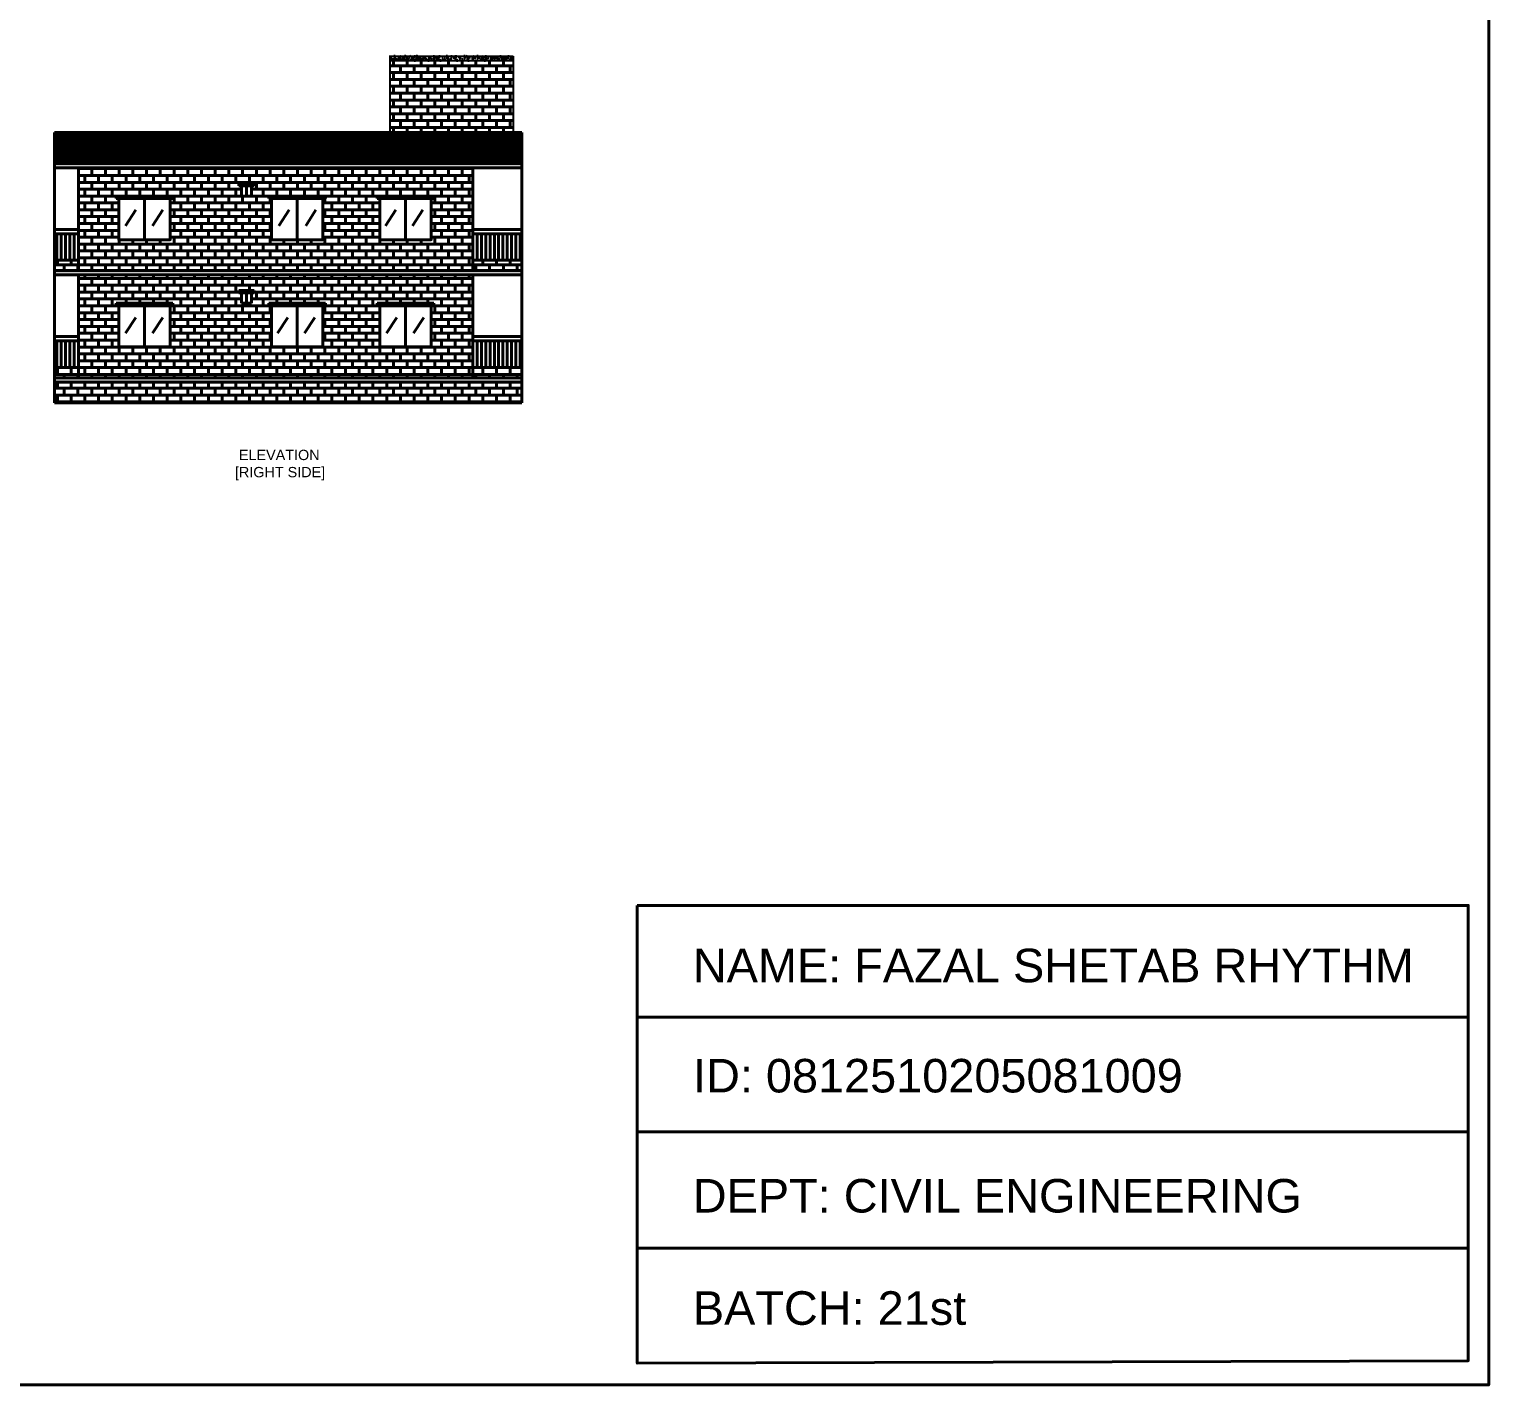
# Model space of a CAD drawing. Header units: inches. Extents: x -6918 to 21732, y -6368 to 1797.
# Drawn here: x 20030 to 21732, y -6177 to -4596 of the extents above; entities that cross this region are included whole.
import ezdxf

# ---------------------------------------------------------------- set-up
doc = ezdxf.new("R2010")
doc.units = ezdxf.units.IN
doc.header["$MEASUREMENT"] = 0
for name, color, linetype, lineweight in [('LINE', 250, 'Continuous', 15), ('Raling', 1, 'Continuous', 15), ('WALL', 7, 'Continuous', 20)]:
    doc.layers.add(name, color=color, linetype=linetype, lineweight=lineweight)
doc.layers.add('Roof', color=7, linetype='Continuous')
doc.styles.get("Standard").update_dxf_attribs({"font": 'arial.ttf'})
pattern_1 = [(0, (518.78, 3681.411), (0, 8), []), (90, (518.78, 3681.411), (-8, 8), [8, -8])]
pattern_2 = [(50, (518.78, 3681.411), (7.1726018, -0.6275213), [0.75, -8.25]), (355, (518.78, 3681.411), (-1.3875133, 7.5219213), [0.6, -6.6]), (100.451444, (519.3774, 3681.3585), (5.7850885, 6.8944), [0.637402, -7.011421]), (46.1842, (518.78, 3683.411), (10.6724133, -1.6551928), [1.125, -12.375]), (96.635635, (519.669, 3683.273), (9.3466195, 9.741186), [0.9561034, -10.5171376]), (351.184164, (518.78, 3683.411), (9.3466195, 9.741186), [0.9, -9.9]), (21, (519.78, 3682.911), (5.9690705, -4.0261889), [0.75, -8.25]), (326, (519.78, 3682.911), (2.4331533, 7.2515005), [0.6, -6.6]), (71.451445, (520.277, 3682.575), (8.4022238, 3.2253115), [0.637402, -7.011421]), (37.5, (518.7797, 3681.4108), (0.12159855, 3.32893854), [0, -6.52, 0, -6.7, 0, -6.625]), (7.5, (518.7797, 3681.4108), (2.6306954, 3.9441171), [0, -3.82, 0, -6.37, 0, -2.525]), (327.5, (516.5497, 3681.4108), (5.33822436, -0.22554872), [0, -2.5, 0, -7.8, 0, -10.35]), (317.5, (515.5497, 3681.411), (5.8318617, 1.0010498), [0, -3.25, 0, -5.18, 0, -7.35])]

msp = doc.modelspace()

# ---------------------------------------------------------------- hatches: boundary and pattern name
at = {"layer": 'Roof', "lineweight": 40, "transparency": 33554559}
h = msp.add_hatch(dxfattribs=at)
h.set_pattern_fill('AR-CONC', color=256)
h.set_pattern_definition(pattern_2)
h.paths.add_polyline_path([(20594.3, -4632.5), (20594.3, -4627.5), (20450.3, -4627.5), (20450.3, -4632.5)])
at = {"layer": 'Roof', "lineweight": 40, "true_color": 0xf3aa00, "transparency": 33554500}
h = msp.add_hatch(dxfattribs=at)
h.set_pattern_fill('AR-B816', color=40)
h.set_pattern_definition(pattern_1)
h.paths.add_polyline_path([(20594.3, -4716.5), (20594.3, -4632.5), (20450.3, -4632.5), (20450.3, -4716.5)])
at = {"layer": 'Roof', "lineweight": 40, "transparency": 33554687}
h = msp.add_hatch(dxfattribs=at)
h.set_pattern_fill('AR-CONC', color=256)
h.set_pattern_definition(pattern_2)
h.paths.add_polyline_path([(20194.3, -4793.5), (20197.3, -4793.5), (20197.3, -4790.5), (20131.3, -4790.5), (20131.3, -4793.5), (20134.3, -4793.5)])
h.paths.add_polyline_path([(20274.3, -4775.5), (20274.3, -4778.5), (20277.3, -4778.5), (20289.3, -4778.5), (20292.3, -4778.5), (20292.3, -4775.5)])
h.paths.add_polyline_path([(20372.3, -4793.5), (20375.3, -4793.5), (20375.3, -4790.5), (20309.3, -4790.5), (20309.3, -4793.5), (20312.3, -4793.5)])
h.paths.add_polyline_path([(20435.8, -4790.5), (20435.8, -4793.5), (20438.8, -4793.5), (20498.8, -4793.5), (20501.8, -4793.5), (20501.8, -4790.5)])
h.paths.add_polyline_path([(20059.3, -4752.5), (20059.3, -4757.5), (20087.3, -4757.5), (20547.3, -4757.5), (20604.3, -4757.5), (20604.3, -4752.5)])
h.paths.add_polyline_path([(20059.3, -4877.5), (20059.3, -4882.5), (20604.3, -4882.5), (20604.3, -4877.5)])
h.paths.add_polyline_path([(20131.3, -4915.5), (20131.3, -4918.5), (20134.3, -4918.5), (20194.3, -4918.5), (20197.3, -4918.5), (20197.3, -4915.5)])
h.paths.add_polyline_path([(20289.3, -4903.5), (20292.3, -4903.5), (20292.3, -4900.5), (20274.3, -4900.5), (20274.3, -4903.5), (20277.3, -4903.5)])
h.paths.add_polyline_path([(20372.3, -4918.5), (20375.3, -4918.5), (20375.3, -4915.5), (20309.3, -4915.5), (20309.3, -4918.5), (20312.3, -4918.5)])
h.paths.add_polyline_path([(20501.8, -4915.5), (20435.8, -4915.5), (20435.8, -4918.5), (20438.8, -4918.5), (20498.8, -4918.5), (20501.8, -4918.5)])
h.paths.add_polyline_path([(20604.3, -5007.5), (20604.3, -5002.5), (20059.3, -5002.5), (20059.3, -5007.5)])
at = {"layer": 'Roof', "lineweight": 40, "true_color": 0xf3aa00, "transparency": 33554687}
h = msp.add_hatch(dxfattribs=at)
h.set_pattern_fill('AR-B816', color=40)
h.set_pattern_definition(pattern_1)
h.paths.add_polyline_path([(20087.3, -4757.5), (20087.3, -4829.5), (20087.3, -4877.5), (20547.3, -4877.5), (20547.3, -4865.5), (20547.3, -4829.5), (20547.3, -4757.5)])
h.paths.add_polyline_path([(20277.3, -4790.5), (20277.3, -4778.5), (20274.3, -4778.5), (20274.3, -4775.5), (20292.3, -4775.5), (20292.3, -4778.5), (20289.3, -4778.5), (20289.3, -4790.5)], flags=16)
h.paths.add_polyline_path([(20309.3, -4793.5), (20309.3, -4790.5), (20375.3, -4790.5), (20375.3, -4793.5), (20372.3, -4793.5), (20372.3, -4841.5), (20312.3, -4841.5), (20312.3, -4793.5)], flags=16)
h.paths.add_polyline_path([(20197.3, -4793.5), (20194.3, -4793.5), (20194.3, -4841.5), (20134.3, -4841.5), (20134.3, -4793.5), (20131.3, -4793.5), (20131.3, -4790.5), (20197.3, -4790.5)], flags=16)
h.paths.add_polyline_path([(20435.8, -4793.5), (20435.8, -4790.5), (20501.8, -4790.5), (20501.8, -4793.5), (20498.8, -4793.5), (20498.8, -4841.5), (20438.8, -4841.5), (20438.8, -4793.5)], flags=16)
h.paths.add_polyline_path([(20087.3, -4882.5), (20087.3, -4954.5), (20087.3, -5002.5), (20547.3, -5002.5), (20547.3, -4990.5), (20547.3, -4954.5), (20547.3, -4882.5)])
h.paths.add_polyline_path([(20277.3, -4915.5), (20277.3, -4903.5), (20274.3, -4903.5), (20274.3, -4900.5), (20292.3, -4900.5), (20292.3, -4903.5), (20289.3, -4903.5), (20289.3, -4915.5)], flags=16)
h.paths.add_polyline_path([(20309.3, -4918.5), (20309.3, -4915.5), (20375.3, -4915.5), (20375.3, -4918.5), (20372.3, -4918.5), (20372.3, -4966.5), (20312.3, -4966.5), (20312.3, -4918.5)], flags=16)
h.paths.add_polyline_path([(20197.3, -4918.5), (20194.3, -4918.5), (20194.3, -4966.5), (20134.3, -4966.5), (20134.3, -4918.5), (20131.3, -4918.5), (20131.3, -4915.5), (20197.3, -4915.5)], flags=16)
h.paths.add_polyline_path([(20435.8, -4918.5), (20435.8, -4915.5), (20501.8, -4915.5), (20501.8, -4918.5), (20498.8, -4918.5), (20498.8, -4966.5), (20438.8, -4966.5), (20438.8, -4918.5)], flags=16)
h = msp.add_hatch(dxfattribs=at)
h.set_pattern_fill('AR-B816', color=40)
h.set_pattern_definition(pattern_1)
h.paths.add_polyline_path([(20059.3, -4865.5), (20059.3, -4877.5), (20087.3, -4877.5), (20087.3, -4865.5)])
h.paths.add_polyline_path([(20604.3, -4877.5), (20604.3, -4865.5), (20602.3, -4865.5), (20597.3, -4865.5), (20547.3, -4865.5), (20547.3, -4877.5)])
h.paths.add_polyline_path([(20059.3, -4990.5), (20059.3, -5002.5), (20087.3, -5002.5), (20087.3, -4990.5)])
h.paths.add_polyline_path([(20547.3, -4990.5), (20547.3, -5002.5), (20604.3, -5002.5), (20604.3, -4990.5)])
h = msp.add_hatch(dxfattribs=at)
h.set_pattern_fill('AR-B816', color=40)
h.set_pattern_definition(pattern_1)
h.paths.add_polyline_path([(20604.3, -5031.5), (20604.3, -5007.5), (20059.3, -5007.5), (20059.3, -5031.5)])

# ---------------------------------------------------------------- linework, layer by layer
at = {"layer": 'LINE', "linetype": 'ByBlock', "lineweight": 25}
for p, q in [((20450.3, -4627.5), (20594.3, -4627.5)), ((20450.3, -4627.5), (20450.3, -4632.5)), ((20594.3, -4627.5), (20594.3, -4632.5)), ((20450.3, -4632.5), (20594.3, -4632.5)), ((20450.3, -4632.5), (20450.3, -4716.5)), ((20594.3, -4632.5), (20594.3, -4716.5))]:
    msp.add_line(p, q, dxfattribs=at)
at = {"layer": 'LINE', "color": 18, "linetype": 'ByBlock', "lineweight": 40, "true_color": 0x000000}
for p, q in [((20059.3, -4752.5), (20059.3, -4716.5)), ((20061.3, -4752.5), (20061.3, -4716.5)), ((20061.3, -4752.5), (20061.3, -4716.5)), ((20064.3, -4752.5), (20064.3, -4716.5)), ((20067.3, -4752.5), (20067.3, -4716.5)), ((20070.3, -4752.5), (20070.3, -4716.5)), ((20073.3, -4752.5), (20073.3, -4716.5)), ((20076.3, -4752.5), (20076.3, -4716.5)), ((20076.3, -4752.5), (20076.3, -4716.5)), ((20079.3, -4752.5), (20079.3, -4716.5)), ((20082.3, -4752.5), (20082.3, -4716.5)), ((20085.3, -4752.5), (20085.3, -4716.5)), ((20088.3, -4752.5), (20088.3, -4716.5)), ((20088.3, -4752.5), (20088.3, -4716.5)), ((20091.3, -4752.5), (20091.3, -4716.5)), ((20091.3, -4752.5), (20091.3, -4716.5)), ((20094.3, -4752.5), (20094.3, -4716.5)), ((20097.3, -4752.5), (20097.3, -4716.5)), ((20100.3, -4752.5), (20100.3, -4716.5)), ((20103.3, -4752.5), (20103.3, -4716.5)), ((20103.3, -4752.5), (20103.3, -4716.5)), ((20106.3, -4752.5), (20106.3, -4716.5)), ((20109.3, -4752.5), (20109.3, -4716.5)), ((20112.3, -4752.5), (20112.3, -4716.5)), ((20115.3, -4752.5), (20115.3, -4716.5)), ((20118.3, -4752.5), (20118.3, -4716.5)), ((20118.3, -4752.5), (20118.3, -4716.5)), ((20121.3, -4752.5), (20121.3, -4716.5)), ((20124.3, -4752.5), (20124.3, -4716.5)), ((20127.3, -4752.5), (20127.3, -4716.5)), ((20130.3, -4752.5), (20130.3, -4716.5)), ((20133.3, -4752.5), (20133.3, -4716.5)), ((20136.3, -4752.5), (20136.3, -4716.5)), ((20136.3, -4752.5), (20136.3, -4716.5)), ((20139.3, -4752.5), (20139.3, -4716.5)), ((20139.3, -4752.5), (20139.3, -4716.5)), ((20142.3, -4752.5), (20142.3, -4716.5)), ((20145.3, -4752.5), (20145.3, -4716.5)), ((20148.3, -4752.5), (20148.3, -4716.5)), ((20151.3, -4752.5), (20151.3, -4716.5)), ((20151.3, -4752.5), (20151.3, -4716.5)), ((20154.3, -4752.5), (20154.3, -4716.5)), ((20154.3, -4752.5), (20154.3, -4716.5)), ((20157.3, -4752.5), (20157.3, -4716.5)), ((20160.3, -4752.5), (20160.3, -4716.5)), ((20163.3, -4752.5), (20163.3, -4716.5)), ((20166.3, -4752.5), (20166.3, -4716.5)), ((20166.3, -4752.5), (20166.3, -4716.5)), ((20169.3, -4752.5), (20169.3, -4716.5)), ((20172.3, -4752.5), (20172.3, -4716.5)), ((20175.3, -4752.5), (20175.3, -4716.5)), ((20178.3, -4752.5), (20178.3, -4716.5)), ((20181.3, -4752.5), (20181.3, -4716.5)), ((20181.3, -4752.5), (20181.3, -4716.5)), ((20184.3, -4752.5), (20184.3, -4716.5)), ((20187.3, -4752.5), (20187.3, -4716.5)), ((20190.3, -4752.5), (20190.3, -4716.5)), ((20193.3, -4752.5), (20193.3, -4716.5)), ((20196.3, -4752.5), (20196.3, -4716.5)), ((20196.3, -4752.5), (20196.3, -4716.5)), ((20199.3, -4752.5), (20199.3, -4716.5)), ((20202.3, -4752.5), (20202.3, -4716.5)), ((20205.3, -4752.5), (20205.3, -4716.5)), ((20208.3, -4752.5), (20208.3, -4716.5)), ((20208.3, -4752.5), (20208.3, -4716.5)), ((20211.3, -4752.5), (20211.3, -4716.5)), ((20211.3, -4752.5), (20211.3, -4716.5)), ((20214.3, -4752.5), (20214.3, -4716.5)), ((20217.3, -4752.5), (20217.3, -4716.5)), ((20220.3, -4752.5), (20220.3, -4716.5)), ((20223.3, -4752.5), (20223.3, -4716.5)), ((20223.3, -4752.5), (20223.3, -4716.5)), ((20226.3, -4752.5), (20226.3, -4716.5)), ((20229.3, -4752.5), (20229.3, -4716.5)), ((20232.3, -4752.5), (20232.3, -4716.5)), ((20235.3, -4752.5), (20235.3, -4716.5)), ((20238.3, -4752.5), (20238.3, -4716.5)), ((20238.3, -4752.5), (20238.3, -4716.5)), ((20241.3, -4752.5), (20241.3, -4716.5)), ((20244.3, -4752.5), (20244.3, -4716.5)), ((20247.3, -4752.5), (20247.3, -4716.5)), ((20250.3, -4752.5), (20250.3, -4716.5)), ((20253.3, -4752.5), (20253.3, -4716.5)), ((20253.3, -4752.5), (20253.3, -4716.5)), ((20256.3, -4752.5), (20256.3, -4716.5)), ((20259.3, -4752.5), (20259.3, -4716.5)), ((20262.3, -4752.5), (20262.3, -4716.5)), ((20265.3, -4752.5), (20265.3, -4716.5)), ((20265.3, -4752.5), (20265.3, -4716.5)), ((20268.3, -4752.5), (20268.3, -4716.5)), ((20268.3, -4752.5), (20268.3, -4716.5)), ((20271.3, -4752.5), (20271.3, -4716.5)), ((20274.3, -4752.5), (20274.3, -4716.5)), ((20277.3, -4752.5), (20277.3, -4716.5)), ((20280.3, -4752.5), (20280.3, -4716.5)), ((20280.3, -4752.5), (20280.3, -4716.5)), ((20283.3, -4752.5), (20283.3, -4716.5)), ((20286.3, -4752.5), (20286.3, -4716.5)), ((20289.3, -4752.5), (20289.3, -4716.5)), ((20292.3, -4752.5), (20292.3, -4716.5)), ((20295.3, -4752.5), (20295.3, -4716.5)), ((20295.3, -4752.5), (20295.3, -4716.5)), ((20298.3, -4752.5), (20298.3, -4716.5)), ((20301.3, -4752.5), (20301.3, -4716.5)), ((20304.3, -4752.5), (20304.3, -4716.5)), ((20307.3, -4752.5), (20307.3, -4716.5)), ((20310.3, -4752.5), (20310.3, -4716.5)), ((20310.3, -4752.5), (20310.3, -4716.5)), ((20313.3, -4752.5), (20313.3, -4716.5)), ((20316.3, -4752.5), (20316.3, -4716.5)), ((20319.3, -4752.5), (20319.3, -4716.5)), ((20322.3, -4752.5), (20322.3, -4716.5)), ((20322.3, -4752.5), (20322.3, -4716.5)), ((20325.3, -4752.5), (20325.3, -4716.5)), ((20325.3, -4752.5), (20325.3, -4716.5)), ((20328.3, -4752.5), (20328.3, -4716.5)), ((20331.3, -4752.5), (20331.3, -4716.5)), ((20334.3, -4752.5), (20334.3, -4716.5)), ((20337.3, -4752.5), (20337.3, -4716.5)), ((20337.3, -4752.5), (20337.3, -4716.5)), ((20340.3, -4752.5), (20340.3, -4716.5)), ((20343.3, -4752.5), (20343.3, -4716.5)), ((20346.3, -4752.5), (20346.3, -4716.5)), ((20349.3, -4752.5), (20349.3, -4716.5)), ((20352.3, -4752.5), (20352.3, -4716.5)), ((20352.3, -4752.5), (20352.3, -4716.5)), ((20355.3, -4752.5), (20355.3, -4716.5)), ((20358.3, -4752.5), (20358.3, -4716.5)), ((20361.3, -4752.5), (20361.3, -4716.5)), ((20364.3, -4752.5), (20364.3, -4716.5)), ((20367.3, -4752.5), (20367.3, -4716.5)), ((20370.3, -4752.5), (20370.3, -4716.5)), ((20370.3, -4752.5), (20370.3, -4716.5)), ((20373.3, -4752.5), (20373.3, -4716.5)), ((20373.3, -4752.5), (20373.3, -4716.5)), ((20376.3, -4752.5), (20376.3, -4716.5)), ((20379.3, -4752.5), (20379.3, -4716.5)), ((20382.3, -4752.5), (20382.3, -4716.5)), ((20385.3, -4752.5), (20385.3, -4716.5)), ((20385.3, -4752.5), (20385.3, -4716.5)), ((20388.3, -4752.5), (20388.3, -4716.5)), ((20388.3, -4752.5), (20388.3, -4716.5)), ((20391.3, -4752.5), (20391.3, -4716.5)), ((20394.3, -4752.5), (20394.3, -4716.5)), ((20397.3, -4752.5), (20397.3, -4716.5)), ((20400.3, -4752.5), (20400.3, -4716.5)), ((20400.3, -4752.5), (20400.3, -4716.5)), ((20403.3, -4752.5), (20403.3, -4716.5)), ((20406.3, -4752.5), (20406.3, -4716.5)), ((20409.3, -4752.5), (20409.3, -4716.5)), ((20412.3, -4752.5), (20412.3, -4716.5)), ((20415.3, -4752.5), (20415.3, -4716.5)), ((20415.3, -4752.5), (20415.3, -4716.5)), ((20418.3, -4752.5), (20418.3, -4716.5)), ((20421.3, -4752.5), (20421.3, -4716.5)), ((20424.3, -4752.5), (20424.3, -4716.5)), ((20427.3, -4752.5), (20427.3, -4716.5)), ((20430.3, -4752.5), (20430.3, -4716.5)), ((20430.3, -4752.5), (20430.3, -4716.5)), ((20433.3, -4752.5), (20433.3, -4716.5)), ((20436.3, -4752.5), (20436.3, -4716.5)), ((20439.3, -4752.5), (20439.3, -4716.5)), ((20442.3, -4752.5), (20442.3, -4716.5)), ((20442.3, -4752.5), (20442.3, -4716.5)), ((20445.3, -4752.5), (20445.3, -4716.5)), ((20445.3, -4752.5), (20445.3, -4716.5)), ((20448.3, -4752.5), (20448.3, -4716.5)), ((20451.3, -4752.5), (20451.3, -4716.5)), ((20454.3, -4752.5), (20454.3, -4716.5)), ((20457.3, -4752.5), (20457.3, -4716.5)), ((20457.3, -4752.5), (20457.3, -4716.5)), ((20460.3, -4752.5), (20460.3, -4716.5)), ((20463.3, -4752.5), (20463.3, -4716.5)), ((20466.3, -4752.5), (20466.3, -4716.5)), ((20469.3, -4752.5), (20469.3, -4716.5)), ((20472.3, -4752.5), (20472.3, -4716.5)), ((20472.3, -4752.5), (20472.3, -4716.5)), ((20475.3, -4752.5), (20475.3, -4716.5)), ((20478.3, -4752.5), (20478.3, -4716.5)), ((20481.3, -4752.5), (20481.3, -4716.5)), ((20484.3, -4752.5), (20484.3, -4716.5)), ((20487.3, -4752.5), (20487.3, -4716.5)), ((20487.3, -4752.5), (20487.3, -4716.5)), ((20490.3, -4752.5), (20490.3, -4716.5)), ((20493.3, -4752.5), (20493.3, -4716.5)), ((20496.3, -4752.5), (20496.3, -4716.5)), ((20499.3, -4752.5), (20499.3, -4716.5)), ((20499.3, -4752.5), (20499.3, -4716.5)), ((20502.3, -4752.5), (20502.3, -4716.5)), ((20502.3, -4752.5), (20502.3, -4716.5)), ((20505.3, -4752.5), (20505.3, -4716.5)), ((20508.3, -4752.5), (20508.3, -4716.5)), ((20511.3, -4752.5), (20511.3, -4716.5)), ((20514.3, -4752.5), (20514.3, -4716.5)), ((20514.3, -4752.5), (20514.3, -4716.5)), ((20517.3, -4752.5), (20517.3, -4716.5)), ((20520.3, -4752.5), (20520.3, -4716.5)), ((20523.3, -4752.5), (20523.3, -4716.5)), ((20526.3, -4752.5), (20526.3, -4716.5)), ((20529.3, -4752.5), (20529.3, -4716.5)), ((20529.3, -4752.5), (20529.3, -4716.5)), ((20532.3, -4752.5), (20532.3, -4716.5)), ((20535.3, -4752.5), (20535.3, -4716.5)), ((20538.3, -4752.5), (20538.3, -4716.5)), ((20541.3, -4752.5), (20541.3, -4716.5)), ((20544.3, -4752.5), (20544.3, -4716.5)), ((20544.3, -4752.5), (20544.3, -4716.5)), ((20547.3, -4752.5), (20547.3, -4716.5)), ((20550.3, -4752.5), (20550.3, -4716.5)), ((20553.3, -4752.5), (20553.3, -4716.5)), ((20556.3, -4752.5), (20556.3, -4716.5)), ((20556.3, -4752.5), (20556.3, -4716.5)), ((20559.3, -4752.5), (20559.3, -4716.5)), ((20559.3, -4752.5), (20559.3, -4716.5)), ((20562.3, -4752.5), (20562.3, -4716.5)), ((20565.3, -4752.5), (20565.3, -4716.5)), ((20568.3, -4752.5), (20568.3, -4716.5)), ((20571.3, -4752.5), (20571.3, -4716.5)), ((20571.3, -4752.5), (20571.3, -4716.5)), ((20574.3, -4752.5), (20574.3, -4716.5)), ((20577.3, -4752.5), (20577.3, -4716.5)), ((20580.3, -4752.5), (20580.3, -4716.5)), ((20583.3, -4752.5), (20583.3, -4716.5)), ((20586.3, -4752.5), (20586.3, -4716.5)), ((20586.3, -4752.5), (20586.3, -4716.5)), ((20589.3, -4752.5), (20589.3, -4716.5)), ((20592.3, -4752.5), (20592.3, -4716.5)), ((20595.3, -4752.5), (20595.3, -4716.5)), ((20598.3, -4752.5), (20598.3, -4716.5)), ((20601.3, -4752.5), (20601.3, -4716.5)), ((20604.3, -4752.5), (20604.3, -4716.5))]:
    msp.add_line(p, q, dxfattribs=at)
at = {"layer": 'Raling', "color": 18, "lineweight": 40, "true_color": 0x000000}
for p, q in [((20739, -5748), (21708, -5748)), ((20739, -5881.8), (21708, -5881.8)), ((20739, -6017.3), (21708, -6017.3))]:
    msp.add_line(p, q, dxfattribs=at)
for points in [[(18225.1, -3218.7), (21731.9, -3218.7), (21731.9, -6176.6), (18225.1, -6176.6)], [(20739, -5617.7), (21708, -5617.7), (21708, -6148.6), (20739, -6151.5)]]:
    msp.add_lwpolyline(points, close=True, dxfattribs=at)
at = {"layer": 'WALL', "color": 135, "lineweight": 40}
msp.add_line((20059.3, -4716.5), (20604.3, -4716.5), dxfattribs=at)
at = {"layer": 'WALL', "lineweight": 40}
for p, q in [((20059.3, -4757.5), (20059.3, -4752.5)), ((20059.3, -4752.5), (20604.3, -4752.5)), ((20087.3, -4757.5), (20059.3, -4757.5)), ((20059.3, -4757.5), (20059.3, -4829.5)), ((20087.3, -4829.5), (20087.3, -4757.5)), ((20547.3, -4829.5), (20547.3, -4757.5)), ((20547.3, -4757.5), (20604.3, -4757.5)), ((20604.3, -4752.5), (20604.3, -4757.5)), ((20604.3, -4757.5), (20604.3, -4829.5)), ((20274.3, -4778.5), (20274.3, -4775.5)), ((20292.3, -4775.5), (20274.3, -4775.5)), ((20277.3, -4778.5), (20274.3, -4778.5)), ((20277.3, -4778.5), (20289.3, -4778.5)), ((20277.3, -4778.5), (20277.3, -4790.5)), ((20283.3, -4778.5), (20283.3, -4790.5)), ((20289.3, -4778.5), (20289.3, -4790.5)), ((20289.3, -4778.5), (20292.3, -4778.5)), ((20292.3, -4778.5), (20292.3, -4775.5)), ((20131.3, -4793.5), (20131.3, -4790.5)), ((20197.3, -4790.5), (20131.3, -4790.5)), ((20134.3, -4793.5), (20131.3, -4793.5)), ((20134.3, -4793.5), (20194.3, -4793.5)), ((20164.3, -4793.5), (20164.3, -4841.5)), ((20194.3, -4793.5), (20197.3, -4793.5)), ((20197.3, -4793.5), (20197.3, -4790.5)), ((20277.3, -4790.5), (20289.3, -4790.5)), ((20309.3, -4793.5), (20309.3, -4790.5)), ((20375.3, -4790.5), (20309.3, -4790.5)), ((20312.3, -4793.5), (20309.3, -4793.5)), ((20312.3, -4793.5), (20372.3, -4793.5)), ((20342.3, -4793.5), (20342.3, -4841.5)), ((20372.3, -4793.5), (20375.3, -4793.5)), ((20375.3, -4793.5), (20375.3, -4790.5)), ((20435.8, -4793.5), (20435.8, -4790.5)), ((20501.8, -4790.5), (20435.8, -4790.5)), ((20438.8, -4793.5), (20435.8, -4793.5)), ((20438.8, -4793.5), (20498.8, -4793.5)), ((20468.8, -4793.5), (20468.8, -4841.5)), ((20498.8, -4793.5), (20501.8, -4793.5)), ((20501.8, -4793.5), (20501.8, -4790.5)), ((20154.3, -4806.8), (20142.3, -4825.2)), ((20185.7, -4806.8), (20173.7, -4825.2)), ((20332.9, -4806.8), (20320.9, -4825.2)), ((20364.3, -4806.8), (20352.3, -4825.2)), ((20457.5, -4806.8), (20445.5, -4825.2)), ((20488.9, -4806.8), (20476.9, -4825.2)), ((20059.3, -4877.5), (20059.3, -4829.5)), ((20059.3, -4829.5), (20087.3, -4829.5)), ((20059.3, -4829.5), (20059.3, -4834.5)), ((20087.3, -4829.5), (20087.3, -4877.5)), ((20547.3, -4865.5), (20547.3, -4829.5)), ((20547.3, -4829.5), (20604.3, -4829.5)), ((20547.3, -4829.5), (20547.3, -4834.5)), ((20059.3, -4834.5), (20087.3, -4834.5)), ((20059.3, -4877.5), (20059.3, -4841.5)), ((20062.3, -4834.5), (20062.3, -4865.5)), ((20067.3, -4834.5), (20067.3, -4865.5)), ((20072.3, -4834.5), (20072.3, -4865.5)), ((20077.3, -4834.5), (20077.3, -4865.5)), ((20087.3, -4834.5), (20082.3, -4834.5)), ((20082.3, -4834.5), (20082.3, -4865.5)), ((20134.3, -4841.5), (20194.3, -4841.5)), ((20312.3, -4841.5), (20372.3, -4841.5)), ((20438.8, -4841.5), (20498.8, -4841.5)), ((20547.3, -4834.5), (20604.3, -4834.5)), ((20552.3, -4865.5), (20552.3, -4834.5)), ((20557.3, -4865.5), (20557.3, -4834.5)), ((20562.3, -4865.5), (20562.3, -4834.5)), ((20567.3, -4865.5), (20567.3, -4834.5)), ((20572.3, -4865.5), (20572.3, -4834.5)), ((20577.3, -4865.5), (20577.3, -4834.5)), ((20582.3, -4865.5), (20582.3, -4834.5)), ((20587.3, -4865.5), (20587.3, -4834.5)), ((20592.3, -4865.5), (20592.3, -4834.5)), ((20597.3, -4865.5), (20597.3, -4834.5)), ((20602.3, -4865.5), (20602.3, -4834.5)), ((20059.3, -4877.5), (20059.3, -4865.5)), ((20059.3, -4865.5), (20087.3, -4865.5)), ((20547.3, -4877.5), (20547.3, -4865.5)), ((20547.3, -4865.5), (20597.3, -4865.5)), ((20602.3, -4865.5), (20597.3, -4865.5)), ((20602.3, -4865.5), (20604.3, -4865.5)), ((20059.3, -4882.5), (20059.3, -4877.5)), ((20059.3, -4877.5), (20604.3, -4877.5)), ((20059.3, -4877.5), (20059.3, -4882.5)), ((20087.3, -4882.5), (20059.3, -4882.5)), ((20059.3, -4882.5), (20059.3, -4954.5)), ((20059.3, -4882.5), (20604.3, -4882.5)), ((20087.3, -4954.5), (20087.3, -4882.5)), ((20547.3, -4954.5), (20547.3, -4882.5)), ((20547.3, -4882.5), (20604.3, -4882.5)), ((20604.3, -4877.5), (20604.3, -4882.5)), ((20604.3, -4877.5), (20604.3, -4882.5)), ((20604.3, -4882.5), (20604.3, -4954.5)), ((20274.3, -4903.5), (20274.3, -4900.5)), ((20292.3, -4900.5), (20274.3, -4900.5)), ((20292.3, -4903.5), (20292.3, -4900.5)), ((20131.3, -4918.5), (20131.3, -4915.5)), ((20197.3, -4915.5), (20131.3, -4915.5)), ((20134.3, -4918.5), (20131.3, -4918.5)), ((20134.3, -4918.5), (20194.3, -4918.5)), ((20164.3, -4918.5), (20164.3, -4966.5)), ((20194.3, -4918.5), (20197.3, -4918.5)), ((20197.3, -4918.5), (20197.3, -4915.5)), ((20277.3, -4903.5), (20274.3, -4903.5)), ((20277.3, -4903.5), (20289.3, -4903.5)), ((20277.3, -4903.5), (20277.3, -4915.5)), ((20277.3, -4915.5), (20289.3, -4915.5)), ((20283.3, -4903.5), (20283.3, -4915.5)), ((20289.3, -4903.5), (20289.3, -4915.5)), ((20289.3, -4903.5), (20292.3, -4903.5)), ((20309.3, -4918.5), (20309.3, -4915.5)), ((20375.3, -4915.5), (20309.3, -4915.5)), ((20312.3, -4918.5), (20309.3, -4918.5)), ((20312.3, -4918.5), (20372.3, -4918.5)), ((20342.3, -4918.5), (20342.3, -4966.5)), ((20372.3, -4918.5), (20375.3, -4918.5)), ((20375.3, -4918.5), (20375.3, -4915.5)), ((20435.8, -4918.5), (20435.8, -4915.5)), ((20501.8, -4915.5), (20435.8, -4915.5)), ((20438.8, -4918.5), (20435.8, -4918.5)), ((20438.8, -4918.5), (20498.8, -4918.5)), ((20468.8, -4918.5), (20468.8, -4966.5)), ((20498.8, -4918.5), (20501.8, -4918.5)), ((20501.8, -4918.5), (20501.8, -4915.5)), ((20154.3, -4932.1), (20142.3, -4950.5)), ((20185.7, -4932.1), (20173.7, -4950.5)), ((20331.4, -4932.1), (20319.4, -4950.5)), ((20362.8, -4932.1), (20350.8, -4950.5)), ((20458.5, -4932.1), (20446.5, -4950.5)), ((20489.9, -4932.1), (20477.9, -4950.5)), ((20059.3, -5002.5), (20059.3, -4954.5)), ((20059.3, -4954.5), (20087.3, -4954.5)), ((20059.3, -4954.5), (20059.3, -4959.5)), ((20059.3, -4959.5), (20087.3, -4959.5)), ((20059.3, -5002.5), (20059.3, -4966.5)), ((20062.3, -4959.5), (20062.3, -4990.5)), ((20067.3, -4959.5), (20067.3, -4990.5)), ((20072.3, -4959.5), (20072.3, -4990.5)), ((20077.3, -4959.5), (20077.3, -4990.5)), ((20087.3, -4959.5), (20082.3, -4959.5)), ((20082.3, -4959.5), (20082.3, -4990.5)), ((20087.3, -4954.5), (20087.3, -5002.5)), ((20134.3, -4966.5), (20194.3, -4966.5)), ((20312.3, -4966.5), (20372.3, -4966.5)), ((20438.8, -4966.5), (20498.8, -4966.5)), ((20547.3, -4990.5), (20547.3, -4954.5)), ((20547.3, -4954.5), (20604.3, -4954.5)), ((20547.3, -4954.5), (20547.3, -4959.5)), ((20547.3, -4959.5), (20604.3, -4959.5)), ((20552.3, -4990.5), (20552.3, -4959.5)), ((20557.3, -4990.5), (20557.3, -4959.5)), ((20562.3, -4990.5), (20562.3, -4959.5)), ((20567.3, -4990.5), (20567.3, -4959.5)), ((20572.3, -4990.5), (20572.3, -4959.5)), ((20577.3, -4990.5), (20577.3, -4959.5)), ((20582.3, -4990.5), (20582.3, -4959.5)), ((20587.3, -4990.5), (20587.3, -4959.5)), ((20592.3, -4990.5), (20592.3, -4959.5)), ((20597.3, -4990.5), (20597.3, -4959.5)), ((20602.3, -4990.5), (20602.3, -4959.5)), ((20059.3, -5002.5), (20059.3, -4990.5)), ((20059.3, -4990.5), (20087.3, -4990.5)), ((20059.3, -5002.5), (20059.3, -5031.5)), ((20547.3, -5002.5), (20547.3, -4990.5)), ((20547.3, -4990.5), (20604.3, -4990.5)), ((20604.3, -5002.5), (20604.3, -5007.5)), ((20059.3, -5007.5), (20604.3, -5007.5)), ((20604.3, -5031.5), (20604.3, -5007.5)), ((20059.3, -5031.5), (20604.3, -5031.5))]:
    msp.add_line(p, q, dxfattribs=at)
at = {"layer": 'WALL', "color": 5, "lineweight": 40}
msp.add_line((20547.3, -5002.5), (20547.3, -4990.5), dxfattribs=at)
at = {"layer": 'WALL', "lineweight": 40}
for points in [[(20087.3, -4757.5), (20547.3, -4757.5)], [(20604.3, -4829.5), (20604.3, -4877.5), (20059.3, -4877.5), (20059.3, -4829.5)], [(20087.3, -4882.5), (20547.3, -4882.5)], [(20604.3, -4954.5), (20604.3, -5002.5), (20059.3, -5002.5), (20059.3, -4954.5)]]:
    msp.add_lwpolyline(points, dxfattribs=at)
for points in [[(20134.3, -4793.5), (20194.3, -4793.5), (20194.3, -4841.5), (20134.3, -4841.5)], [(20312.3, -4793.5), (20372.3, -4793.5), (20372.3, -4841.5), (20312.3, -4841.5)], [(20438.8, -4793.5), (20498.8, -4793.5), (20498.8, -4841.5), (20438.8, -4841.5)], [(20134.3, -4918.5), (20194.3, -4918.5), (20194.3, -4966.5), (20134.3, -4966.5)], [(20312.3, -4918.5), (20372.3, -4918.5), (20372.3, -4966.5), (20312.3, -4966.5)], [(20438.8, -4918.5), (20498.8, -4918.5), (20498.8, -4966.5), (20438.8, -4966.5)]]:
    msp.add_lwpolyline(points, close=True, dxfattribs=at)

# ---------------------------------------------------------------- texts
at = {"layer": 'Raling', "color": 156, "lineweight": 40, "true_color": 0x004b69, "insert": (20269.8, -5086.4), "char_height": 12, "attachment_point": 1}
msp.add_mtext_dynamic_manual_height_columns(' ELEVATION^J[RIGHT SIDE]', width=183.736, gutter_width=0.723, heights=[62.7], dxfattribs=at)
at = {"layer": 'Raling', "color": 156, "lineweight": 40, "char_height": 39.107, "attachment_point": 1}
for s, insert in [('NAME: FAZAL SHETAB RHYTHM', (20803.8, -5668.1)), ('ID: 0812510205081009', (20804, -5796.6)), ('DEPT: CIVIL ENGINEERING', (20803.7, -5936.6)), ('BATCH: 21st', (20803.8, -6067.5))]:
    msp.add_mtext_dynamic_manual_height_columns(s, width=914.089, gutter_width=2.35, heights=[197.1], dxfattribs=dict(at, insert=insert))

doc.saveas('drawing.dxf')
